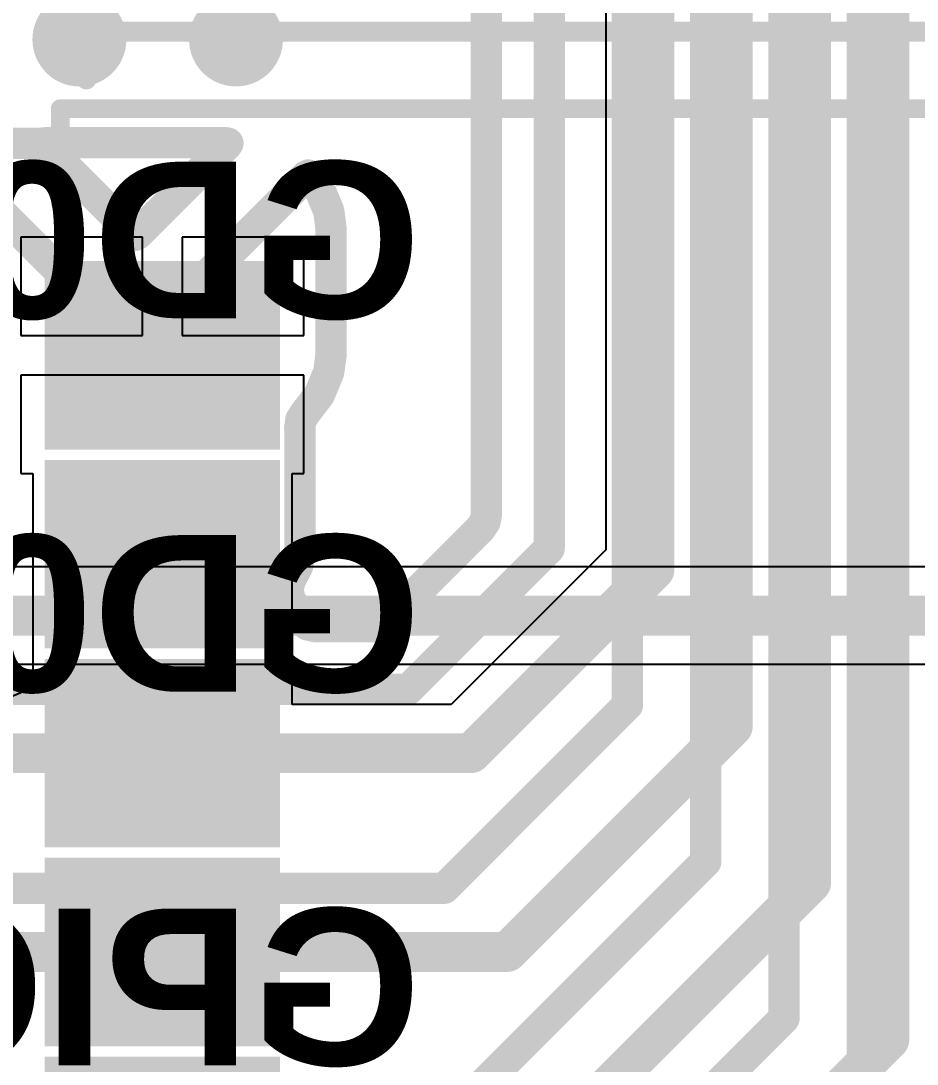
# Model space of a CAD drawing. Header units: inches. Extents: x 0 to 12.4, y -0.6 to 2.2.
# Drawn here: x 1.862 to 2.0874, y 0.1761 to 0.4384 of the extents above; entities that cross this region are included whole.
import ezdxf

# ---------------------------------------------------------------- set-up
doc = ezdxf.new("R2010")
doc.units = ezdxf.units.IN
doc.header["$MEASUREMENT"] = 0
for name, color, linetype in [('Bottom Layer', 5, 'Continuous'), ('Bottom Overlay', 54, 'Continuous'), ('Dimension', 6, 'Continuous'), ('Mechanical 4', 56, 'Continuous'), ('Top Layer', 1, 'Continuous'), ('Top Overlay', 2, 'Continuous'), ('Top Paste', 8, 'Continuous'), ('Top Solder', 216, 'Continuous')]:
    doc.layers.add(name, color=color, linetype=linetype)
doc.styles.add('Arial_Bold', font='', dxfattribs={"height": 0.2})
doc.styles.get('Arial_Bold').set_extended_font_data('Arial', bold=True)

# ---------------------------------------------------------------- blocks, each defined once
blk = doc.blocks.new('E07_400M10S_10')
at = {"layer": 'Top Layer'}
for points in [[(0.23228345, -0.16496065), (0.28346455, -0.16496065), (0.28346455, -0.20433075), (0.23228345, -0.20433075)], [(0.23228345, -0.21496065), (0.28346455, -0.21496065), (0.28346455, -0.25433075), (0.23228345, -0.25433075)], [(0.23228345, -0.26496065), (0.28346455, -0.26496065), (0.28346455, -0.30433075), (0.23228345, -0.30433075)], [(0.23228345, -0.31496065), (0.28346455, -0.31496065), (0.28346455, -0.35433075), (0.23228345, -0.35433075)]]:
    blk.add_hatch(color=1, dxfattribs=at).paths.add_polyline_path(points)
at = {"layer": 'Top Paste'}
for points in [[(0.23228345, -0.16496065), (0.28346455, -0.16496065), (0.28346455, -0.20433075), (0.23228345, -0.20433075)], [(0.23228345, -0.21496065), (0.28346455, -0.21496065), (0.28346455, -0.25433075), (0.23228345, -0.25433075)], [(0.23228345, -0.26496065), (0.28346455, -0.26496065), (0.28346455, -0.30433075), (0.23228345, -0.30433075)], [(0.23228345, -0.31496065), (0.28346455, -0.31496065), (0.28346455, -0.35433075), (0.23228345, -0.35433075)]]:
    blk.add_hatch(color=8, dxfattribs=at).paths.add_polyline_path(points)
at = {"layer": 'Top Solder'}
for points in [[(0.22828345, -0.11096065), (0.28746455, -0.11096065), (0.28746455, -0.15833075), (0.22828345, -0.15833075)], [(0.22828345, -0.16096065), (0.28746455, -0.16096065), (0.28746455, -0.20833075), (0.22828345, -0.20833075)], [(0.22828345, -0.21096065), (0.28746455, -0.21096065), (0.28746455, -0.25833075), (0.22828345, -0.25833075)], [(0.22828345, -0.26096065), (0.28746455, -0.26096065), (0.28746455, -0.30833075), (0.22828345, -0.30833075)], [(0.22828345, -0.31096065), (0.28746455, -0.31096065), (0.28746455, -0.35833075), (0.22828345, -0.35833075)]]:
    blk.add_hatch(color=216, dxfattribs=at).paths.add_polyline_path(points)
at = {"layer": 'Top Overlay'}
for points in [[(0.277, -0.404, 0.005, 0.005, 0), (0.277, -0.416, 0.005, 0.005, 0)], [(0.277, -0.416, 0.005, 0.005, 0), (-0.277, -0.416, 0.005, 0.005, 0)]]:
    blk.add_lwpolyline(points, format="xyseb", dxfattribs=at)
for points in [[(0.27575, -0.404, 0.0025, 0.0025, 1), (0.27825, -0.404, 0.0025, 0.0025, 1)], [(0.27575, -0.416, 0.0025, 0.0025, 1), (0.27825, -0.416, 0.0025, 0.0025, 1)], [(0.27575, -0.416, 0.0025, 0.0025, 1), (0.27825, -0.416, 0.0025, 0.0025, 1)]]:
    blk.add_lwpolyline(points, format="xyseb", close=True, dxfattribs=at)

msp = doc.modelspace()

# ---------------------------------------------------------------- hatches: boundary and pattern name
at = {"layer": 'Dimension'}
h = msp.add_hatch(color=6, dxfattribs=at)
edge = h.paths.add_edge_path()
edge.add_arc((1.8767659, 0.4337368), 0.011811, 0, 360)
h = msp.add_hatch(color=6, dxfattribs=at)
edge = h.paths.add_edge_path()
edge.add_arc((1.916136, 0.4337368), 0.011811, 0, 360)

# ---------------------------------------------------------------- linework, layer by layer
at = {"layer": 'Bottom Layer'}
for p, q in [((2.2228177, 0.3011207), (1.83, 0.3011207)), ((1.83, 0.2766505), (2.2278856, 0.2766505))]:
    msp.add_line(p, q, dxfattribs=at)
msp.add_lwpolyline([(1.793, 0.2888856, 0.01, 0.01, 0), (2.2278856, 0.2888856, 0.01, 0.01, 0)], format="xyseb", dxfattribs=at)
at = {"layer": 'Dimension'}
for points in [[(2.0736163, 0.1483037, 0.007874, 0.007874, 0), (2.0736163, 1.1995832, 0.007874, 0.007874, 0)], [(2.0539313, 0.1876738, 0.007874, 0.007874, 0), (2.0539313, 1.1269454, 0.007874, 0.007874, 0)], [(2.0342462, 0.2270439, 0.007874, 0.007874, 0), (2.0342462, 1.0974179, 0.007874, 0.007874, 0)], [(2.0145612, 0.2664139, 0.007874, 0.007874, 0), (2.0145612, 1.0678903, 0.007874, 0.007874, 0)], [(1.9948761, 0.305784, 0.007874, 0.007874, 0), (1.9948761, 1.0383628, 0.007874, 0.007874, 0)], [(1.9791084, 0.3143373, 0.007874, 0.007874, 0), (1.9791084, 0.5765023, 0.007874, 0.007874, 0)], [(1.7984849, 0.4076647, 0.007874, 0.007874, 0), (1.8675705, 0.4076647, 0.007874, 0.007874, 0)], [(1.7984849, 0.4076647, 0.007874, 0.007874, 0), (1.8675705, 0.4076647, 0.007874, 0.007874, 0)], [(1.8675705, 0.4076647, 0.007874, 0.007874, 0), (1.8679363, 0.4077525, 0.007874, 0.007874, 0)], [(1.8675705, 0.4076647, 0.007874, 0.007874, 0), (1.8677671, 0.407344, 0.007874, 0.007874, 0)], [(1.8677671, 0.407344, 0.007874, 0.007874, 0), (1.8903863, 0.3847248, 0.007874, 0.007874, 0)], [(1.8679363, 0.4077525, 0.007874, 0.007874, 0), (1.9137451, 0.4077525, 0.007874, 0.007874, 0)], [(1.8912951, 0.3847248, 0.007874, 0.007874, 0), (1.9139143, 0.407344, 0.007874, 0.007874, 0)], [(1.9137451, 0.4077525, 0.007874, 0.007874, 0), (1.9141108, 0.4076647, 0.007874, 0.007874, 0)], [(1.9139143, 0.407344, 0.007874, 0.007874, 0), (1.9141108, 0.4076647, 0.007874, 0.007874, 0)], [(1.8478672, 0.399405, 0.007874, 0.007874, 0), (1.8873887, 0.3598836, 0.007874, 0.007874, 0)], [(1.8942927, 0.3598836, 0.007874, 0.007874, 0), (1.9338142, 0.3994051, 0.007874, 0.007874, 0)], [(1.9338142, 0.3994051, 0.007874, 0.007874, 0), (1.9342918, 0.3996672, 0.007874, 0.007874, 0)], [(1.9342918, 0.3996672, 0.007874, 0.007874, 0), (1.9347313, 0.399345, 0.007874, 0.007874, 0)], [(1.9347313, 0.399345, 0.007874, 0.007874, 0), (1.9369201, 0.3964924, 0.007874, 0.007874, 0)], [(1.9369201, 0.3964924, 0.007874, 0.007874, 0), (1.9372373, 0.395943, 0.007874, 0.007874, 0)], [(1.9372373, 0.395943, 0.007874, 0.007874, 0), (1.9393329, 0.3908837, 0.007874, 0.007874, 0)], [(1.9393329, 0.3908837, 0.007874, 0.007874, 0), (1.9394972, 0.3902707, 0.007874, 0.007874, 0)], [(1.9394972, 0.3902707, 0.007874, 0.007874, 0), (1.9400324, 0.3862049, 0.007874, 0.007874, 0)], [(1.8903863, 0.3847248, 0.007874, 0.007874, 0), (1.8908407, 0.3844624, 0.007874, 0.007874, 0)], [(1.8908407, 0.3844624, 0.007874, 0.007874, 0), (1.8912951, 0.3847248, 0.007874, 0.007874, 0)], [(1.9400324, 0.3862049, 0.007874, 0.007874, 0), (1.9400533, 0.385887, 0.007874, 0.007874, 0)], [(1.9400533, 0.3548148, 0.007874, 0.007874, 0), (1.9400533, 0.385887, 0.007874, 0.007874, 0)], [(1.8873887, 0.3598836, 0.007874, 0.007874, 0), (1.8895771, 0.35862, 0.007874, 0.007874, 0)], [(1.8895771, 0.35862, 0.007874, 0.007874, 0), (1.8921042, 0.35862, 0.007874, 0.007874, 0)], [(1.8921042, 0.35862, 0.007874, 0.007874, 0), (1.8942927, 0.3598836, 0.007874, 0.007874, 0)], [(1.9394972, 0.3504312, 0.007874, 0.007874, 0), (1.9400324, 0.354497, 0.007874, 0.007874, 0)], [(1.9400324, 0.354497, 0.007874, 0.007874, 0), (1.9400533, 0.3548148, 0.007874, 0.007874, 0)], [(1.9393329, 0.3498183, 0.007874, 0.007874, 0), (1.9394972, 0.3504312, 0.007874, 0.007874, 0)], [(1.9372373, 0.344759, 0.007874, 0.007874, 0), (1.9393329, 0.3498183, 0.007874, 0.007874, 0)], [(1.9335865, 0.339865, 0.007874, 0.007874, 0), (1.9369201, 0.3442095, 0.007874, 0.007874, 0)], [(1.9369201, 0.3442095, 0.007874, 0.007874, 0), (1.9372373, 0.344759, 0.007874, 0.007874, 0)], [(1.9333916, 0.3396111, 0.007874, 0.007874, 0), (1.9335646, 0.3398366, 0.007874, 0.007874, 0)], [(1.9335646, 0.3398366, 0.007874, 0.007874, 0), (1.9335765, 0.339855, 0.007874, 0.007874, 0)], [(1.9335765, 0.339855, 0.007874, 0.007874, 0), (1.9335865, 0.339865, 0.007874, 0.007874, 0)], [(1.9321614, 0.3360195, 0.007874, 0.007874, 0), (1.9324481, 0.3380925, 0.007874, 0.007874, 0)], [(1.9324481, 0.3380925, 0.007874, 0.007874, 0), (1.9334108, 0.3395963, 0.007874, 0.007874, 0)], [(1.9333916, 0.3396111, 0.007874, 0.007874, 0), (1.9334108, 0.3395963, 0.007874, 0.007874, 0)], [(1.9321614, 0.3360195, 0.007874, 0.007874, 0), (1.9321689, 0.3359237, 0.007874, 0.007874, 0)], [(1.9321689, 0.3359237, 0.007874, 0.007874, 0), (1.9321989, 0.3357342, 0.007874, 0.007874, 0)], [(1.9321989, 0.3357342, 0.007874, 0.007874, 0), (1.932199, 0.3049677, 0.007874, 0.007874, 0)], [(1.9787368, 0.3124691, 0.007874, 0.007874, 0), (1.9791084, 0.3143373, 0.007874, 0.007874, 0)], [(1.9543417, 0.2875485, 0.007874, 0.007874, 0), (1.9776785, 0.3108853, 0.007874, 0.007874, 0)], [(1.9776785, 0.3108853, 0.007874, 0.007874, 0), (1.9787368, 0.3124691, 0.007874, 0.007874, 0)], [(1.9594431, 0.2703509, 0.007874, 0.007874, 0), (1.9948761, 0.305784, 0.007874, 0.007874, 0)], [(1.9316288, 0.3013677, 0.007874, 0.007874, 0), (1.932199, 0.3049677, 0.007874, 0.007874, 0)], [(1.9297817, 0.2977426, 0.007874, 0.007874, 0), (1.9316288, 0.3013677, 0.007874, 0.007874, 0)], [(1.9296924, 0.2975673, 0.007874, 0.007874, 0), (1.9297817, 0.2977426, 0.007874, 0.007874, 0)], [(1.9291603, 0.2953509, 0.007874, 0.007874, 0), (1.9296924, 0.2975673, 0.007874, 0.007874, 0)], [(1.9291603, 0.2953509, 0.007874, 0.007874, 0), (1.9296923, 0.2931347, 0.007874, 0.007874, 0)], [(1.9296923, 0.2931347, 0.007874, 0.007874, 0), (1.9300716, 0.2923904, 0.007874, 0.007874, 0)], [(1.9300716, 0.2923904, 0.007874, 0.007874, 0), (1.9314294, 0.2897255, 0.007874, 0.007874, 0)], [(1.9314294, 0.2897255, 0.007874, 0.007874, 0), (1.9316288, 0.2893342, 0.007874, 0.007874, 0)], [(1.9316288, 0.2893342, 0.007874, 0.007874, 0), (1.9316376, 0.2892785, 0.007874, 0.007874, 0)], [(1.9316376, 0.2892785, 0.007874, 0.007874, 0), (1.9325293, 0.2877339, 0.007874, 0.007874, 0)], [(1.9325293, 0.2877339, 0.007874, 0.007874, 0), (1.9341716, 0.2865407, 0.007874, 0.007874, 0)], [(1.9527579, 0.2864903, 0.007874, 0.007874, 0), (1.9543417, 0.2875485, 0.007874, 0.007874, 0)], [(1.9341716, 0.2865407, 0.007874, 0.007874, 0), (1.9361573, 0.2861187, 0.007874, 0.007874, 0)], [(1.9361573, 0.2861187, 0.007874, 0.007874, 0), (1.9508897, 0.2861187, 0.007874, 0.007874, 0)], [(1.9508897, 0.2861187, 0.007874, 0.007874, 0), (1.9527579, 0.2864903, 0.007874, 0.007874, 0)], [(1.8354273, 0.2703509, 0.007874, 0.007874, 0), (1.8908407, 0.2703509, 0.007874, 0.007874, 0)], [(1.8908407, 0.2703509, 0.007874, 0.007874, 0), (1.9594431, 0.2703509, 0.007874, 0.007874, 0)], [(1.9684982, 0.2203509, 0.007874, 0.007874, 0), (2.0145612, 0.2664139, 0.007874, 0.007874, 0)], [(1.9775533, 0.1703509, 0.007874, 0.007874, 0), (2.0342462, 0.2270439, 0.007874, 0.007874, 0)], [(1.8539313, 0.2203509, 0.007874, 0.007874, 0), (1.8908407, 0.2203509, 0.007874, 0.007874, 0)], [(1.8908407, 0.2203509, 0.007874, 0.007874, 0), (1.9684982, 0.2203509, 0.007874, 0.007874, 0)], [(1.9866084, 0.1203509, 0.007874, 0.007874, 0), (2.0539313, 0.1876738, 0.007874, 0.007874, 0)]]:
    msp.add_lwpolyline(points, format="xyseb", dxfattribs=at)
for points in [[(1.865602, 0.4076647, 0.003937, 0.003937, 1), (1.869539, 0.4076647, 0.003937, 0.003937, 1)], [(1.865602, 0.4076647, 0.003937, 0.003937, 1), (1.869539, 0.4076647, 0.003937, 0.003937, 1)], [(1.865602, 0.4076647, 0.003937, 0.003937, 1), (1.869539, 0.4076647, 0.003937, 0.003937, 1)], [(1.865602, 0.4076647, 0.003937, 0.003937, 1), (1.869539, 0.4076647, 0.003937, 0.003937, 1)], [(1.8657986, 0.407344, 0.003937, 0.003937, 1), (1.8697356, 0.407344, 0.003937, 0.003937, 1)], [(1.8657986, 0.407344, 0.003937, 0.003937, 1), (1.8697356, 0.407344, 0.003937, 0.003937, 1)], [(1.8659678, 0.4077525, 0.003937, 0.003937, 1), (1.8699048, 0.4077525, 0.003937, 0.003937, 1)], [(1.8659678, 0.4077525, 0.003937, 0.003937, 1), (1.8699048, 0.4077525, 0.003937, 0.003937, 1)], [(1.9117766, 0.4077525, 0.003937, 0.003937, 1), (1.9157136, 0.4077525, 0.003937, 0.003937, 1)], [(1.9117766, 0.4077525, 0.003937, 0.003937, 1), (1.9157136, 0.4077525, 0.003937, 0.003937, 1)], [(1.9119458, 0.407344, 0.003937, 0.003937, 1), (1.9158828, 0.407344, 0.003937, 0.003937, 1)], [(1.9119458, 0.407344, 0.003937, 0.003937, 1), (1.9158828, 0.407344, 0.003937, 0.003937, 1)], [(1.9121423, 0.4076647, 0.003937, 0.003937, 1), (1.9160793, 0.4076647, 0.003937, 0.003937, 1)], [(1.9121423, 0.4076647, 0.003937, 0.003937, 1), (1.9160793, 0.4076647, 0.003937, 0.003937, 1)], [(1.9318457, 0.3994051, 0.003937, 0.003937, 1), (1.9357827, 0.3994051, 0.003937, 0.003937, 1)], [(1.9318457, 0.3994051, 0.003937, 0.003937, 1), (1.9357827, 0.3994051, 0.003937, 0.003937, 1)], [(1.9323233, 0.3996672, 0.003937, 0.003937, 1), (1.9362603, 0.3996672, 0.003937, 0.003937, 1)], [(1.9323233, 0.3996672, 0.003937, 0.003937, 1), (1.9362603, 0.3996672, 0.003937, 0.003937, 1)], [(1.9327628, 0.399345, 0.003937, 0.003937, 1), (1.9366998, 0.399345, 0.003937, 0.003937, 1)], [(1.9327628, 0.399345, 0.003937, 0.003937, 1), (1.9366998, 0.399345, 0.003937, 0.003937, 1)], [(1.9349516, 0.3964924, 0.003937, 0.003937, 1), (1.9388886, 0.3964924, 0.003937, 0.003937, 1)], [(1.9349516, 0.3964924, 0.003937, 0.003937, 1), (1.9388886, 0.3964924, 0.003937, 0.003937, 1)], [(1.9352688, 0.395943, 0.003937, 0.003937, 1), (1.9392058, 0.395943, 0.003937, 0.003937, 1)], [(1.9352688, 0.395943, 0.003937, 0.003937, 1), (1.9392058, 0.395943, 0.003937, 0.003937, 1)], [(1.9373644, 0.3908837, 0.003937, 0.003937, 1), (1.9413014, 0.3908837, 0.003937, 0.003937, 1)], [(1.9373644, 0.3908837, 0.003937, 0.003937, 1), (1.9413014, 0.3908837, 0.003937, 0.003937, 1)], [(1.9375287, 0.3902707, 0.003937, 0.003937, 1), (1.9414657, 0.3902707, 0.003937, 0.003937, 1)], [(1.9375287, 0.3902707, 0.003937, 0.003937, 1), (1.9414657, 0.3902707, 0.003937, 0.003937, 1)], [(1.8884178, 0.3847248, 0.003937, 0.003937, 1), (1.8923548, 0.3847248, 0.003937, 0.003937, 1)], [(1.8884178, 0.3847248, 0.003937, 0.003937, 1), (1.8923548, 0.3847248, 0.003937, 0.003937, 1)], [(1.8888722, 0.3844624, 0.003937, 0.003937, 1), (1.8928092, 0.3844624, 0.003937, 0.003937, 1)], [(1.8888722, 0.3844624, 0.003937, 0.003937, 1), (1.8928092, 0.3844624, 0.003937, 0.003937, 1)], [(1.8893266, 0.3847248, 0.003937, 0.003937, 1), (1.8932636, 0.3847248, 0.003937, 0.003937, 1)], [(1.8893266, 0.3847248, 0.003937, 0.003937, 1), (1.8932636, 0.3847248, 0.003937, 0.003937, 1)], [(1.9380639, 0.3862049, 0.003937, 0.003937, 1), (1.9420009, 0.3862049, 0.003937, 0.003937, 1)], [(1.9380639, 0.3862049, 0.003937, 0.003937, 1), (1.9420009, 0.3862049, 0.003937, 0.003937, 1)], [(1.9380848, 0.385887, 0.003937, 0.003937, 1), (1.9420218, 0.385887, 0.003937, 0.003937, 1)], [(1.9380848, 0.385887, 0.003937, 0.003937, 1), (1.9420218, 0.385887, 0.003937, 0.003937, 1)], [(1.8854202, 0.3598836, 0.003937, 0.003937, 1), (1.8893572, 0.3598836, 0.003937, 0.003937, 1)], [(1.8854202, 0.3598836, 0.003937, 0.003937, 1), (1.8893572, 0.3598836, 0.003937, 0.003937, 1)], [(1.8876086, 0.35862, 0.003937, 0.003937, 1), (1.8915456, 0.35862, 0.003937, 0.003937, 1)], [(1.8876086, 0.35862, 0.003937, 0.003937, 1), (1.8915456, 0.35862, 0.003937, 0.003937, 1)], [(1.8901357, 0.35862, 0.003937, 0.003937, 1), (1.8940727, 0.35862, 0.003937, 0.003937, 1)], [(1.8901357, 0.35862, 0.003937, 0.003937, 1), (1.8940727, 0.35862, 0.003937, 0.003937, 1)], [(1.8923242, 0.3598836, 0.003937, 0.003937, 1), (1.8962612, 0.3598836, 0.003937, 0.003937, 1)], [(1.8923242, 0.3598836, 0.003937, 0.003937, 1), (1.8962612, 0.3598836, 0.003937, 0.003937, 1)], [(1.9380639, 0.354497, 0.003937, 0.003937, 1), (1.9420009, 0.354497, 0.003937, 0.003937, 1)], [(1.9380639, 0.354497, 0.003937, 0.003937, 1), (1.9420009, 0.354497, 0.003937, 0.003937, 1)], [(1.9380848, 0.3548148, 0.003937, 0.003937, 1), (1.9420218, 0.3548148, 0.003937, 0.003937, 1)], [(1.9380848, 0.3548148, 0.003937, 0.003937, 1), (1.9420218, 0.3548148, 0.003937, 0.003937, 1)], [(1.9375287, 0.3504312, 0.003937, 0.003937, 1), (1.9414657, 0.3504312, 0.003937, 0.003937, 1)], [(1.9375287, 0.3504312, 0.003937, 0.003937, 1), (1.9414657, 0.3504312, 0.003937, 0.003937, 1)], [(1.9373644, 0.3498183, 0.003937, 0.003937, 1), (1.9413014, 0.3498183, 0.003937, 0.003937, 1)], [(1.9373644, 0.3498183, 0.003937, 0.003937, 1), (1.9413014, 0.3498183, 0.003937, 0.003937, 1)], [(1.9349516, 0.3442095, 0.003937, 0.003937, 1), (1.9388886, 0.3442095, 0.003937, 0.003937, 1)], [(1.9349516, 0.3442095, 0.003937, 0.003937, 1), (1.9388886, 0.3442095, 0.003937, 0.003937, 1)], [(1.9352688, 0.344759, 0.003937, 0.003937, 1), (1.9392058, 0.344759, 0.003937, 0.003937, 1)], [(1.9352688, 0.344759, 0.003937, 0.003937, 1), (1.9392058, 0.344759, 0.003937, 0.003937, 1)], [(1.9315961, 0.3398366, 0.003937, 0.003937, 1), (1.9355331, 0.3398366, 0.003937, 0.003937, 1)], [(1.9315961, 0.3398366, 0.003937, 0.003937, 1), (1.9355331, 0.3398366, 0.003937, 0.003937, 1)], [(1.931608, 0.339855, 0.003937, 0.003937, 1), (1.935545, 0.339855, 0.003937, 0.003937, 1)], [(1.931608, 0.339855, 0.003937, 0.003937, 1), (1.935545, 0.339855, 0.003937, 0.003937, 1)], [(1.931618, 0.339865, 0.003937, 0.003937, 1), (1.935555, 0.339865, 0.003937, 0.003937, 1)], [(1.931618, 0.339865, 0.003937, 0.003937, 1), (1.935555, 0.339865, 0.003937, 0.003937, 1)], [(1.9304796, 0.3380925, 0.003937, 0.003937, 1), (1.9344166, 0.3380925, 0.003937, 0.003937, 1)], [(1.9304796, 0.3380925, 0.003937, 0.003937, 1), (1.9344166, 0.3380925, 0.003937, 0.003937, 1)], [(1.9314231, 0.3396111, 0.003937, 0.003937, 1), (1.9353601, 0.3396111, 0.003937, 0.003937, 1)], [(1.9314231, 0.3396111, 0.003937, 0.003937, 1), (1.9353601, 0.3396111, 0.003937, 0.003937, 1)], [(1.9314423, 0.3395963, 0.003937, 0.003937, 1), (1.9353793, 0.3395963, 0.003937, 0.003937, 1)], [(1.9314423, 0.3395963, 0.003937, 0.003937, 1), (1.9353793, 0.3395963, 0.003937, 0.003937, 1)], [(1.9301929, 0.3360195, 0.003937, 0.003937, 1), (1.9341299, 0.3360195, 0.003937, 0.003937, 1)], [(1.9301929, 0.3360195, 0.003937, 0.003937, 1), (1.9341299, 0.3360195, 0.003937, 0.003937, 1)], [(1.9302004, 0.3359237, 0.003937, 0.003937, 1), (1.9341374, 0.3359237, 0.003937, 0.003937, 1)], [(1.9302004, 0.3359237, 0.003937, 0.003937, 1), (1.9341374, 0.3359237, 0.003937, 0.003937, 1)], [(1.9302304, 0.3357342, 0.003937, 0.003937, 1), (1.9341674, 0.3357342, 0.003937, 0.003937, 1)], [(1.9302304, 0.3357342, 0.003937, 0.003937, 1), (1.9341674, 0.3357342, 0.003937, 0.003937, 1)], [(1.9771399, 0.3143373, 0.003937, 0.003937, 1), (1.9810769, 0.3143373, 0.003937, 0.003937, 1)], [(1.9771399, 0.3143373, 0.003937, 0.003937, 1), (1.9810769, 0.3143373, 0.003937, 0.003937, 1)], [(1.97571, 0.3108853, 0.003937, 0.003937, 1), (1.979647, 0.3108853, 0.003937, 0.003937, 1)], [(1.97571, 0.3108853, 0.003937, 0.003937, 1), (1.979647, 0.3108853, 0.003937, 0.003937, 1)], [(1.9767683, 0.3124691, 0.003937, 0.003937, 1), (1.9807053, 0.3124691, 0.003937, 0.003937, 1)], [(1.9767683, 0.3124691, 0.003937, 0.003937, 1), (1.9807053, 0.3124691, 0.003937, 0.003937, 1)], [(1.9929076, 0.305784, 0.003937, 0.003937, 1), (1.9968446, 0.305784, 0.003937, 0.003937, 1)], [(1.9929076, 0.305784, 0.003937, 0.003937, 1), (1.9968446, 0.305784, 0.003937, 0.003937, 1)], [(1.9302305, 0.3049677, 0.003937, 0.003937, 1), (1.9341675, 0.3049677, 0.003937, 0.003937, 1)], [(1.9302305, 0.3049677, 0.003937, 0.003937, 1), (1.9341675, 0.3049677, 0.003937, 0.003937, 1)], [(1.9296603, 0.3013677, 0.003937, 0.003937, 1), (1.9335973, 0.3013677, 0.003937, 0.003937, 1)], [(1.9296603, 0.3013677, 0.003937, 0.003937, 1), (1.9335973, 0.3013677, 0.003937, 0.003937, 1)], [(1.9278132, 0.2977426, 0.003937, 0.003937, 1), (1.9317502, 0.2977426, 0.003937, 0.003937, 1)], [(1.9278132, 0.2977426, 0.003937, 0.003937, 1), (1.9317502, 0.2977426, 0.003937, 0.003937, 1)], [(1.9271918, 0.2953509, 0.003937, 0.003937, 1), (1.9311288, 0.2953509, 0.003937, 0.003937, 1)], [(1.9271918, 0.2953509, 0.003937, 0.003937, 1), (1.9311288, 0.2953509, 0.003937, 0.003937, 1)], [(1.9277239, 0.2975673, 0.003937, 0.003937, 1), (1.9316609, 0.2975673, 0.003937, 0.003937, 1)], [(1.9277239, 0.2975673, 0.003937, 0.003937, 1), (1.9316609, 0.2975673, 0.003937, 0.003937, 1)], [(1.9277238, 0.2931347, 0.003937, 0.003937, 1), (1.9316608, 0.2931347, 0.003937, 0.003937, 1)], [(1.9277238, 0.2931347, 0.003937, 0.003937, 1), (1.9316608, 0.2931347, 0.003937, 0.003937, 1)], [(1.9281031, 0.2923904, 0.003937, 0.003937, 1), (1.9320401, 0.2923904, 0.003937, 0.003937, 1)], [(1.9281031, 0.2923904, 0.003937, 0.003937, 1), (1.9320401, 0.2923904, 0.003937, 0.003937, 1)], [(1.9294609, 0.2897255, 0.003937, 0.003937, 1), (1.9333979, 0.2897255, 0.003937, 0.003937, 1)], [(1.9294609, 0.2897255, 0.003937, 0.003937, 1), (1.9333979, 0.2897255, 0.003937, 0.003937, 1)], [(1.9296603, 0.2893342, 0.003937, 0.003937, 1), (1.9335973, 0.2893342, 0.003937, 0.003937, 1)], [(1.9296603, 0.2893342, 0.003937, 0.003937, 1), (1.9335973, 0.2893342, 0.003937, 0.003937, 1)], [(1.9296691, 0.2892785, 0.003937, 0.003937, 1), (1.9336061, 0.2892785, 0.003937, 0.003937, 1)], [(1.9296691, 0.2892785, 0.003937, 0.003937, 1), (1.9336061, 0.2892785, 0.003937, 0.003937, 1)], [(1.9305608, 0.2877339, 0.003937, 0.003937, 1), (1.9344978, 0.2877339, 0.003937, 0.003937, 1)], [(1.9305608, 0.2877339, 0.003937, 0.003937, 1), (1.9344978, 0.2877339, 0.003937, 0.003937, 1)], [(1.9523732, 0.2875485, 0.003937, 0.003937, 1), (1.9563102, 0.2875485, 0.003937, 0.003937, 1)], [(1.9523732, 0.2875485, 0.003937, 0.003937, 1), (1.9563102, 0.2875485, 0.003937, 0.003937, 1)], [(1.9322031, 0.2865407, 0.003937, 0.003937, 1), (1.9361401, 0.2865407, 0.003937, 0.003937, 1)], [(1.9322031, 0.2865407, 0.003937, 0.003937, 1), (1.9361401, 0.2865407, 0.003937, 0.003937, 1)], [(1.9341888, 0.2861187, 0.003937, 0.003937, 1), (1.9381258, 0.2861187, 0.003937, 0.003937, 1)], [(1.9341888, 0.2861187, 0.003937, 0.003937, 1), (1.9381258, 0.2861187, 0.003937, 0.003937, 1)], [(1.9489212, 0.2861187, 0.003937, 0.003937, 1), (1.9528582, 0.2861187, 0.003937, 0.003937, 1)], [(1.9489212, 0.2861187, 0.003937, 0.003937, 1), (1.9528582, 0.2861187, 0.003937, 0.003937, 1)], [(1.9507894, 0.2864903, 0.003937, 0.003937, 1), (1.9547264, 0.2864903, 0.003937, 0.003937, 1)], [(1.9507894, 0.2864903, 0.003937, 0.003937, 1), (1.9547264, 0.2864903, 0.003937, 0.003937, 1)], [(1.8888722, 0.2703509, 0.003937, 0.003937, 1), (1.8928092, 0.2703509, 0.003937, 0.003937, 1)], [(1.8888722, 0.2703509, 0.003937, 0.003937, 1), (1.8928092, 0.2703509, 0.003937, 0.003937, 1)], [(1.9574746, 0.2703509, 0.003937, 0.003937, 1), (1.9614116, 0.2703509, 0.003937, 0.003937, 1)], [(1.9574746, 0.2703509, 0.003937, 0.003937, 1), (1.9614116, 0.2703509, 0.003937, 0.003937, 1)], [(2.0125927, 0.2664139, 0.003937, 0.003937, 1), (2.0165297, 0.2664139, 0.003937, 0.003937, 1)], [(2.0125927, 0.2664139, 0.003937, 0.003937, 1), (2.0165297, 0.2664139, 0.003937, 0.003937, 1)], [(2.0322777, 0.2270439, 0.003937, 0.003937, 1), (2.0362147, 0.2270439, 0.003937, 0.003937, 1)], [(2.0322777, 0.2270439, 0.003937, 0.003937, 1), (2.0362147, 0.2270439, 0.003937, 0.003937, 1)], [(1.8888722, 0.2203509, 0.003937, 0.003937, 1), (1.8928092, 0.2203509, 0.003937, 0.003937, 1)], [(1.8888722, 0.2203509, 0.003937, 0.003937, 1), (1.8928092, 0.2203509, 0.003937, 0.003937, 1)], [(1.9665297, 0.2203509, 0.003937, 0.003937, 1), (1.9704667, 0.2203509, 0.003937, 0.003937, 1)], [(1.9665297, 0.2203509, 0.003937, 0.003937, 1), (1.9704667, 0.2203509, 0.003937, 0.003937, 1)], [(2.0519628, 0.1876738, 0.003937, 0.003937, 1), (2.0558998, 0.1876738, 0.003937, 0.003937, 1)], [(2.0519628, 0.1876738, 0.003937, 0.003937, 1), (2.0558998, 0.1876738, 0.003937, 0.003937, 1)]]:
    msp.add_lwpolyline(points, format="xyseb", close=True, dxfattribs=at)
at = {"layer": 'Mechanical 4'}
for points in [[(1.8719449, 0.4163148, 0.0047244, 0.0047244, 0), (2.442811, 0.4163148, 0.0047244, 0.0047244, 0)], [(1.8719449, 0.3926928, 0.0047244, 0.0047244, 0), (1.8719449, 0.4163148, 0.0047244, 0.0047244, 0)]]:
    msp.add_lwpolyline(points, format="xyseb", dxfattribs=at)
for points in [[(1.8707638, 0.4163148, 0.0023622, 0.0023622, 1), (1.873126, 0.4163148, 0.0023622, 0.0023622, 1)], [(1.8707638, 0.4163148, 0.0023622, 0.0023622, 1), (1.873126, 0.4163148, 0.0023622, 0.0023622, 1)], [(1.8707638, 0.3926928, 0.0023622, 0.0023622, 1), (1.873126, 0.3926928, 0.0023622, 0.0023622, 1)]]:
    msp.add_lwpolyline(points, format="xyseb", close=True, dxfattribs=at)
at = {"layer": 'Top Layer'}
for p, q in [((2.0091232, 0.9624074), (2.0091232, 0.3054616)), ((1.8926372, 0.3840157), (1.8620473, 0.3840157)), ((1.8620473, 0.3840157), (1.8620473, 0.3593305)), ((1.8926372, 0.3593305), (1.8926372, 0.3840157)), ((1.9332283, 0.3840157), (1.9026372, 0.3840157)), ((1.9026372, 0.3840157), (1.9026372, 0.3593305)), ((1.9332283, 0.3593305), (1.9332283, 0.3840157)), ((1.8620473, 0.3593305), (1.8926372, 0.3593305)), ((1.9026372, 0.3593305), (1.9332283, 0.3593305)), ((1.8976372, 0.3493305), (1.8620473, 0.3493305)), ((1.8620473, 0.3493305), (1.8620473, 0.3246457)), ((1.9332283, 0.3493305), (1.8976372, 0.3493305)), ((1.9332283, 0.3246457), (1.9332283, 0.3493305)), ((1.8620473, 0.3246457), (1.8650473, 0.3246457)), ((1.8650473, 0.3246457), (1.8650473, 0.2707047)), ((1.9302283, 0.2665658), (1.9302283, 0.3246457)), ((1.9302283, 0.3246457), (1.9332283, 0.3246457)), ((2.0091232, 0.3054616), (1.9702274, 0.2665658)), ((1.8650473, 0.2707047), (1.8600473, 0.2686336)), ((1.9702274, 0.2665658), (1.9302283, 0.2665658))]:
    msp.add_line(p, q, dxfattribs=at)
for points in [[(2.0804134, 0.1822835, 0.01, 0.01, 0), (2.0804134, 0.9805451, 0.01, 0.01, 0)], [(2.0607284, 0.2216536, 0.01, 0.01, 0), (2.0607284, 0.9761885, 0.01, 0.01, 0)], [(2.0410433, 0.2610237, 0.01, 0.01, 0), (2.0410433, 0.971832, 0.01, 0.01, 0)], [(2.0213583, 0.3003937, 0.01, 0.01, 0), (2.0213583, 0.9674754, 0.01, 0.01, 0)], [(1.9752953, 0.2543307, 0.01, 0.01, 0), (2.0213583, 0.3003937, 0.01, 0.01, 0)], [(1.9843504, 0.2043307, 0.01, 0.01, 0), (2.0410433, 0.2610237, 0.01, 0.01, 0)], [(1.8570472, 0.2543307, 0.01, 0.01, 0), (1.9752953, 0.2543307, 0.01, 0.01, 0)], [(1.9934055, 0.1543307, 0.01, 0.01, 0), (2.0607284, 0.2216536, 0.01, 0.01, 0)], [(1.8306693, 0.2043307, 0.01, 0.01, 0), (1.8976378, 0.2043307, 0.01, 0.01, 0)], [(1.8976378, 0.2043307, 0.01, 0.01, 0), (1.9843504, 0.2043307, 0.01, 0.01, 0)], [(2.0024606, 0.1043307, 0.01, 0.01, 0), (2.0804134, 0.1822835, 0.01, 0.01, 0)]]:
    msp.add_lwpolyline(points, format="xyseb", dxfattribs=at)
for points in [[(2.0188583, 0.3003937, 0.005, 0.005, 1), (2.0238583, 0.3003937, 0.005, 0.005, 1)], [(2.0188583, 0.3003937, 0.005, 0.005, 1), (2.0238583, 0.3003937, 0.005, 0.005, 1)], [(2.0385433, 0.2610237, 0.005, 0.005, 1), (2.0435433, 0.2610237, 0.005, 0.005, 1)], [(2.0385433, 0.2610237, 0.005, 0.005, 1), (2.0435433, 0.2610237, 0.005, 0.005, 1)], [(1.9727953, 0.2543307, 0.005, 0.005, 1), (1.9777953, 0.2543307, 0.005, 0.005, 1)], [(1.9727953, 0.2543307, 0.005, 0.005, 1), (1.9777953, 0.2543307, 0.005, 0.005, 1)], [(2.0582284, 0.2216536, 0.005, 0.005, 1), (2.0632284, 0.2216536, 0.005, 0.005, 1)], [(2.0582284, 0.2216536, 0.005, 0.005, 1), (2.0632284, 0.2216536, 0.005, 0.005, 1)], [(1.8951378, 0.2043307, 0.005, 0.005, 1), (1.9001378, 0.2043307, 0.005, 0.005, 1)], [(1.8951378, 0.2043307, 0.005, 0.005, 1), (1.9001378, 0.2043307, 0.005, 0.005, 1)], [(1.9818504, 0.2043307, 0.005, 0.005, 1), (1.9868504, 0.2043307, 0.005, 0.005, 1)], [(1.9818504, 0.2043307, 0.005, 0.005, 1), (1.9868504, 0.2043307, 0.005, 0.005, 1)], [(2.0779134, 0.1822835, 0.005, 0.005, 1), (2.0829134, 0.1822835, 0.005, 0.005, 1)], [(2.0779134, 0.1822835, 0.005, 0.005, 1), (2.0829134, 0.1822835, 0.005, 0.005, 1)]]:
    msp.add_lwpolyline(points, format="xyseb", close=True, dxfattribs=at)

# ---------------------------------------------------------------- block references
at = {"rotation": 180}
msp.add_blockref('E07_400M10S_10', (2.1555118, 0.019685), dxfattribs=at)

# ---------------------------------------------------------------- texts
at = {"layer": 'Bottom Overlay', "style": 'Arial_Bold', "text_generation_flag": 2}
for s, p in [('GD02', (1.962627, 0.3636489)), ('GD00', (1.962627, 0.2697633)), ('GPIO11', (1.962627, 0.1758777))]:
    msp.add_text(s, height=0.0393701, rotation=360, dxfattribs=at).set_placement(p)

doc.saveas('drawing.dxf')
